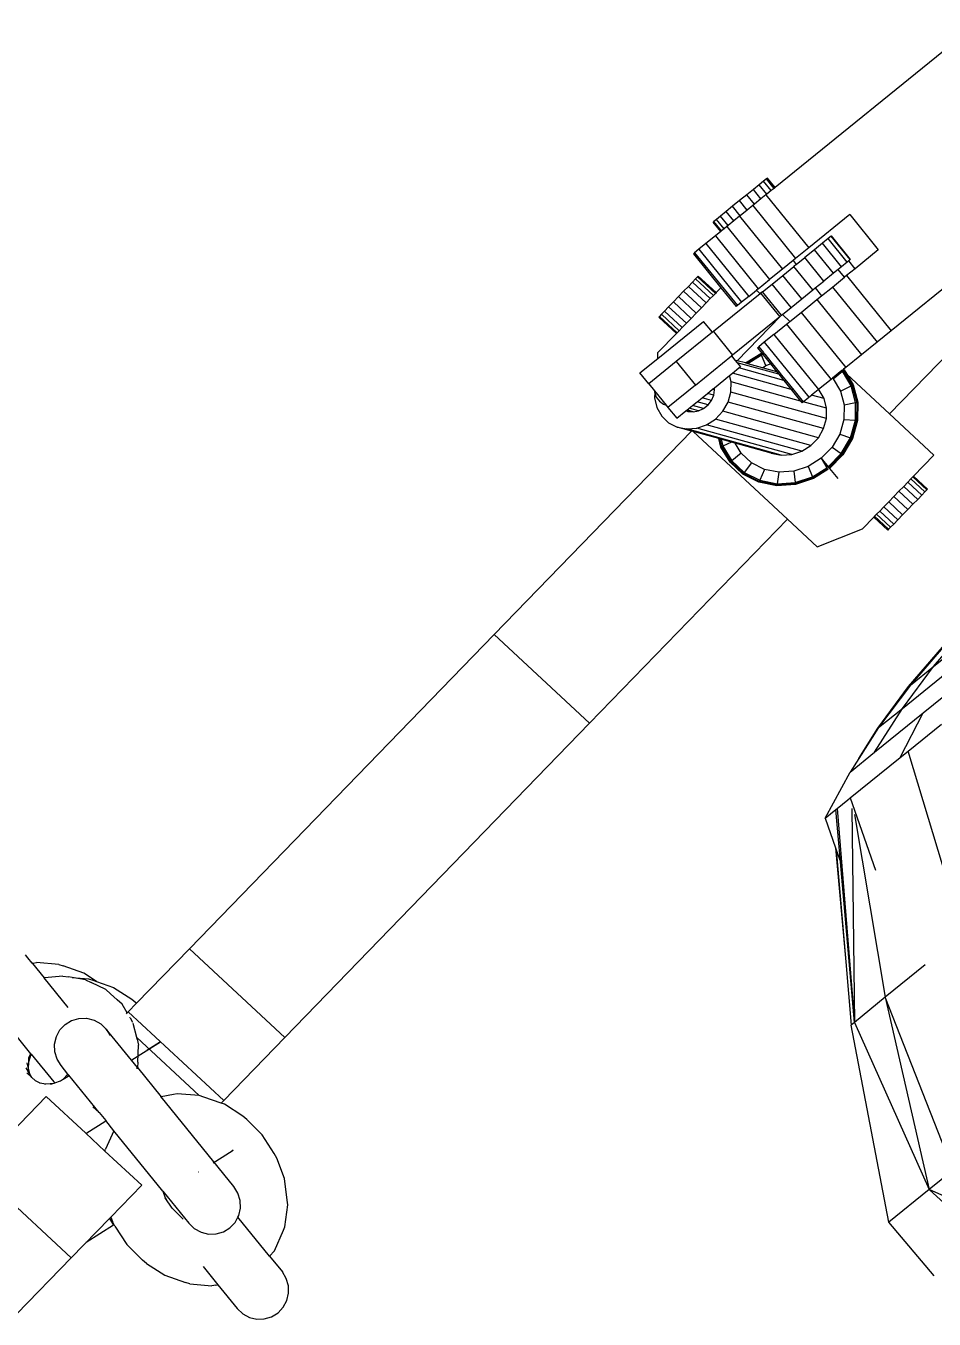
# Model space of a CAD drawing. Header units: inches. Extents: x -625442 to 34963, y -27993 to 66986.
# Drawn here: x -456502.72 to -456490.94, y 27889 to 27905.77 of the extents above; entities that cross this region are included whole.
import ezdxf

# ---------------------------------------------------------------- set-up
doc = ezdxf.new("R2010")
doc.units = ezdxf.units.IN
doc.header["$LTSCALE"] = 0.5
doc.header["$MEASUREMENT"] = 0
doc.layers.add('P-FURNITURE', color=201, linetype='Continuous')

# ---------------------------------------------------------------- blocks, each defined once
blk = doc.blocks.new('John Deere pl')
for p, q in [((7.50826, 3.11605), (7.55664, 3.02052)), ((7.54499, 3.09793), (7.55664, 3.02052)), ((7.58263, 3.0568), (7.58348, 3.02052)), ((7.54068, 3.02052), (7.51181, 2.92911)), ((7.51181, 2.92911), (7.55664, 3.02052)), ((7.53236, 2.92911), (7.55664, 3.02052)), ((7.58348, 3.02052), (7.53454, 2.92911)), ((7.54068, 3.02052), (7.55664, 3.02052)), ((7.55664, 3.02052), (7.58348, 3.02052)), ((7.45999, 2.92911), (7.42259, 2.83771)), ((7.46393, 2.8424), (7.53236, 2.92911)), ((7.46478, 2.84578), (7.51181, 2.92911)), ((7.46968, 2.83771), (7.53236, 2.92911)), ((7.4852, 2.92911), (7.51181, 2.92911)), ((7.53236, 2.92911), (7.48583, 2.86015)), ((7.51181, 2.92911), (7.53236, 2.92911)), ((7.5162, 2.90209), (7.53454, 2.92911)), ((7.53236, 2.92911), (7.53454, 2.92911)), ((7.48321, 2.85295), (7.5162, 2.90209)), ((7.48361, 2.85405), (7.5162, 2.90209)), ((7.46103, 2.83771), (7.47433, 2.87488)), ((7.48583, 2.86015), (7.47069, 2.83771)), ((7.48361, 2.85405), (7.48583, 2.86015)), ((7.47766, 2.83771), (7.48321, 2.85295)), ((7.48321, 2.85295), (7.48361, 2.85405)), ((7.84748, 2.85397), (7.84509, 2.85087)), ((7.85058, 2.85636), (7.84748, 2.85397)), ((7.8542, 2.85786), (7.85058, 2.85636)), ((7.85808, 2.85837), (7.8542, 2.85786)), ((7.86197, 2.85786), (7.85808, 2.85837)), ((7.86558, 2.85636), (7.86197, 2.85786)), ((7.86869, 2.85397), (7.86558, 2.85636)), ((7.87108, 2.85087), (7.86869, 2.85397)), ((7.8436, 2.84725), (7.84308, 2.84337)), ((7.84509, 2.85087), (7.8436, 2.84725)), ((7.87257, 2.84725), (7.87108, 2.85087)), ((7.87308, 2.84337), (7.87257, 2.84725)), ((7.84308, 2.83293), (7.84308, 2.84337)), ((7.87308, 2.82756), (7.87308, 2.84337)), ((7.42259, 2.83771), (7.40049, 2.83771)), ((7.42787, 2.83771), (7.40415, 2.8273)), ((7.42787, 2.83771), (7.42259, 2.83771)), ((7.46103, 2.83771), (7.42787, 2.83771)), ((7.47766, 2.83771), (7.45267, 2.8273)), ((7.4627, 2.83771), (7.46103, 2.83771)), ((7.46968, 2.83771), (7.4627, 2.83771)), ((7.47069, 2.83771), (7.46968, 2.83771)), ((7.47766, 2.83771), (7.47069, 2.83771)), ((7.83934, 2.83232), (7.82905, 2.82703)), ((7.84308, 2.83293), (7.83934, 2.83232)), ((7.84308, 2.83293), (7.84308, 2.80691)), ((7.40415, 2.8273), (7.35662, 2.8273)), ((7.43646, 2.8273), (7.40415, 2.8273)), ((7.43646, 2.8273), (7.41104, 2.8187)), ((7.45267, 2.8273), (7.43646, 2.8273)), ((7.44479, 2.82468), (7.45267, 2.8273)), ((7.82736, 2.82604), (7.81909, 2.81815)), ((7.82905, 2.82703), (7.82736, 2.82604)), ((7.87412, 2.82703), (7.87308, 2.82756)), ((7.87308, 2.81545), (7.87308, 2.82756)), ((7.87412, 2.82703), (7.87581, 2.82604)), ((7.88408, 2.81815), (7.87581, 2.82604)), ((7.41104, 2.8187), (7.33338, 2.8187)), ((7.41104, 2.8187), (7.38495, 2.81195)), ((7.40027, 2.81195), (7.42681, 2.8187)), ((7.42727, 2.8187), (7.4014, 2.81195)), ((7.42681, 2.8187), (7.41104, 2.8187)), ((7.42681, 2.8187), (7.44479, 2.82468)), ((7.42681, 2.8187), (7.42727, 2.8187)), ((7.44479, 2.82468), (7.42727, 2.8187)), ((7.38495, 2.81195), (7.30952, 2.81195)), ((7.38495, 2.81195), (7.35835, 2.8071)), ((7.3732, 2.8071), (7.40027, 2.81195)), ((7.4014, 2.81195), (7.37503, 2.8071)), ((7.40027, 2.81195), (7.38495, 2.81195)), ((7.40027, 2.81195), (7.4014, 2.81195)), ((7.81779, 2.81613), (7.81184, 2.80649)), ((7.81909, 2.81815), (7.81779, 2.81613)), ((7.88408, 2.81815), (7.88538, 2.81613)), ((7.89133, 2.80649), (7.88538, 2.81613)), ((7.81184, 2.80649), (7.80829, 2.79582)), ((7.84229, 2.80658), (7.83919, 2.80416)), ((7.84308, 2.80691), (7.84229, 2.80658)), ((7.84591, 2.8081), (7.84308, 2.80691)), ((7.84979, 2.80862), (7.84591, 2.8081)), ((7.85368, 2.8081), (7.84979, 2.80862)), ((7.85729, 2.80658), (7.85368, 2.8081)), ((7.8604, 2.80416), (7.85729, 2.80658)), ((7.89489, 2.79582), (7.89133, 2.80649)), ((7.8368, 2.801), (7.83531, 2.79732)), ((7.83919, 2.80416), (7.8368, 2.801)), ((7.86279, 2.801), (7.8604, 2.80416)), ((7.86428, 2.79732), (7.86279, 2.801)), ((7.80778, 2.79313), (7.80659, 2.78186)), ((7.80829, 2.79582), (7.80778, 2.79313)), ((7.83531, 2.79732), (7.83479, 2.79338)), ((7.83479, 2.79338), (7.83479, 2.73374)), ((7.86479, 2.79338), (7.86428, 2.79732)), ((7.86479, 2.77218), (7.86479, 2.79338)), ((7.89489, 2.79582), (7.89539, 2.79313)), ((7.89659, 2.78186), (7.89539, 2.79313)), ((7.86574, 2.78989), (7.86659, 2.78186)), ((7.80659, 2.78186), (7.80778, 2.77059)), ((7.86659, 2.78186), (7.86592, 2.77555)), ((7.89539, 2.77059), (7.89659, 2.78186)), ((7.82328, 2.77847), (7.82387, 2.7784)), ((7.82991, 2.77768), (7.82328, 2.77847)), ((7.83537, 2.77702), (7.82991, 2.77768)), ((7.84413, 2.77596), (7.84405, 2.77597)), ((7.86479, 2.77218), (7.86592, 2.77555)), ((7.86479, 2.77347), (7.86521, 2.77342)), ((7.86479, 2.77218), (7.86479, 2.7319)), ((7.86592, 2.77555), (7.86624, 2.77652)), ((7.96325, 2.77391), (7.92324, 2.76908)), ((7.80778, 2.77059), (7.80829, 2.7679)), ((7.80829, 2.7679), (7.81184, 2.75723)), ((7.87131, 2.76282), (7.89411, 2.76557)), ((7.89411, 2.76557), (7.89489, 2.7679)), ((7.8951, 2.76569), (7.89411, 2.76557)), ((7.89524, 2.76979), (7.89489, 2.7679)), ((7.8951, 2.76569), (7.89567, 2.76974)), ((7.8951, 2.76569), (7.92324, 2.76908)), ((7.89539, 2.77059), (7.89524, 2.76979)), ((7.89524, 2.76979), (7.89567, 2.76974)), ((7.89567, 2.76974), (7.91219, 2.76775)), ((7.93274, 2.70245), (7.92324, 2.76908)), ((7.87496, 2.73719), (7.87131, 2.76282)), ((7.76577, 2.75009), (7.81092, 2.75553)), ((7.81275, 2.75576), (7.81092, 2.75553)), ((7.82041, 2.68891), (7.81092, 2.75553)), ((7.81184, 2.75723), (7.81275, 2.75576)), ((7.81275, 2.75576), (7.81779, 2.7476)), ((7.76577, 2.75009), (7.54138, 2.72302)), ((7.77527, 2.68346), (7.76577, 2.75009)), ((7.81779, 2.7476), (7.81908, 2.74559)), ((7.8253, 2.70195), (7.81908, 2.74559)), ((7.81908, 2.74559), (7.82736, 2.73769)), ((7.33018, 2.73897), (7.32968, 2.73891)), ((7.33107, 2.72915), (7.32968, 2.73891)), ((7.33163, 2.73915), (7.33018, 2.73897)), ((7.33157, 2.72921), (7.33018, 2.73897)), ((7.33395, 2.73943), (7.33163, 2.73915)), ((7.33302, 2.72939), (7.33163, 2.73915)), ((7.33697, 2.73979), (7.33395, 2.73943)), ((7.33534, 2.72967), (7.33395, 2.73943)), ((7.34049, 2.74021), (7.33697, 2.73979)), ((7.33836, 2.73003), (7.33697, 2.73979)), ((7.34426, 2.74067), (7.34049, 2.74021)), ((7.34188, 2.73046), (7.34049, 2.74021)), ((7.34804, 2.74113), (7.34426, 2.74067)), ((7.34566, 2.73091), (7.34426, 2.74067)), ((7.35156, 2.74155), (7.34804, 2.74113)), ((7.34943, 2.73137), (7.34804, 2.74113)), ((7.35458, 2.74191), (7.35156, 2.74155)), ((7.35295, 2.73179), (7.35156, 2.74155)), ((7.3569, 2.74219), (7.35458, 2.74191)), ((7.35597, 2.73216), (7.35458, 2.74191)), ((7.35835, 2.74237), (7.3569, 2.74219)), ((7.35829, 2.73244), (7.3569, 2.74219)), ((7.35835, 2.74237), (7.35885, 2.74243)), ((7.35974, 2.73261), (7.35835, 2.74237)), ((7.36024, 2.73267), (7.35885, 2.74243)), ((7.34943, 2.73137), (7.35295, 2.73179)), ((7.35295, 2.73179), (7.35597, 2.73216)), ((7.35597, 2.73216), (7.35829, 2.73244)), ((7.35829, 2.73244), (7.35974, 2.73261)), ((7.35974, 2.73261), (7.36024, 2.73267)), ((7.36879, 2.7337), (7.36024, 2.73267)), ((7.39272, 2.72609), (7.36879, 2.7337)), ((7.82736, 2.73769), (7.82905, 2.7367)), ((7.82905, 2.7367), (7.83479, 2.73374)), ((7.83479, 2.73374), (7.83531, 2.73348)), ((7.83479, 2.71417), (7.83479, 2.73374)), ((7.86479, 2.7319), (7.87412, 2.7367)), ((7.86479, 2.7319), (7.86479, 2.72523)), ((7.87496, 2.73719), (7.87412, 2.7367)), ((7.87686, 2.72384), (7.87496, 2.73719)), ((7.33107, 2.72915), (7.31607, 2.72735)), ((7.31607, 2.72735), (7.32049, 2.69638)), ((7.33107, 2.72915), (7.33157, 2.72921)), ((7.33157, 2.72921), (7.33302, 2.72939)), ((7.33302, 2.72939), (7.33534, 2.72967)), ((7.33534, 2.72967), (7.33836, 2.73003)), ((7.33836, 2.73003), (7.34188, 2.73046)), ((7.34188, 2.73046), (7.34566, 2.73091)), ((7.34566, 2.73091), (7.34943, 2.73137)), ((7.39272, 2.72609), (7.39566, 2.70545)), ((7.8654, 2.7253), (7.86479, 2.72523)), ((7.86479, 2.71973), (7.86479, 2.72523)), ((7.87633, 2.72404), (7.8654, 2.7253)), ((7.39566, 2.70545), (7.54138, 2.72302)), ((7.55087, 2.65639), (7.54138, 2.72302)), ((7.8654, 2.71551), (7.86479, 2.71973)), ((7.86479, 2.71973), (7.86479, 2.69506)), ((7.87686, 2.72384), (7.87633, 2.72404)), ((7.8808, 2.69619), (7.87686, 2.72384)), ((7.8329, 2.71225), (7.82707, 2.70558)), ((7.8329, 2.71225), (7.83479, 2.71417)), ((7.83479, 2.71417), (7.83497, 2.71434)), ((7.83479, 2.71417), (7.83479, 2.68868)), ((7.83531, 2.71457), (7.83497, 2.71434)), ((7.3623, 2.69876), (7.3623, 2.70552)), ((7.40506, 2.63953), (7.39566, 2.70545)), ((7.82041, 2.71105), (7.8172, 2.71143)), ((7.8172, 2.71143), (7.82551, 2.71043)), ((7.83463, 2.70933), (7.82041, 2.71105)), ((7.82565, 2.70269), (7.82707, 2.70558)), ((7.35249, 2.69757), (7.3623, 2.69876)), ((7.3623, 2.69828), (7.3623, 2.69876)), ((7.36318, 2.69818), (7.36325, 2.69864)), ((7.36325, 2.69864), (7.37211, 2.69757)), ((7.8253, 2.70195), (7.82213, 2.69521)), ((7.82565, 2.70269), (7.8253, 2.70195)), ((7.8808, 2.69619), (7.90673, 2.69932)), ((7.12359, 2.67263), (7.32049, 2.69638)), ((7.32049, 2.69638), (7.32475, 2.66643)), ((7.33549, 2.68854), (7.34334, 2.69408)), ((7.33586, 2.68821), (7.3436, 2.69367)), ((7.3439, 2.69321), (7.33627, 2.68782)), ((7.34334, 2.69408), (7.35249, 2.69757)), ((7.3436, 2.69367), (7.34334, 2.69408)), ((7.3436, 2.69367), (7.35262, 2.69711)), ((7.3439, 2.69321), (7.3436, 2.69367)), ((7.35277, 2.69659), (7.3439, 2.69321)), ((7.34702, 2.68822), (7.3439, 2.69321)), ((7.35262, 2.69711), (7.35249, 2.69757)), ((7.35262, 2.69711), (7.3623, 2.69828)), ((7.35277, 2.69659), (7.35262, 2.69711)), ((7.3623, 2.69774), (7.35277, 2.69659)), ((7.35439, 2.69103), (7.35277, 2.69659)), ((7.35439, 2.69103), (7.3623, 2.69199)), ((7.3623, 2.69774), (7.3623, 2.69828)), ((7.3623, 2.69199), (7.3623, 2.69774)), ((7.3623, 2.69199), (7.36311, 2.69764)), ((7.3623, 2.69199), (7.37021, 2.69103)), ((7.36311, 2.69764), (7.36318, 2.69818)), ((7.37182, 2.69659), (7.36311, 2.69764)), ((7.36318, 2.69818), (7.37198, 2.69711)), ((7.37021, 2.69103), (7.37182, 2.69659)), ((7.37182, 2.69659), (7.37198, 2.69711)), ((7.3807, 2.69321), (7.37182, 2.69659)), ((7.37198, 2.69711), (7.37211, 2.69757)), ((7.37198, 2.69711), (7.381, 2.69367)), ((7.37211, 2.69757), (7.38125, 2.69408)), ((7.37758, 2.68822), (7.3807, 2.69321)), ((7.3807, 2.69321), (7.381, 2.69367)), ((7.38832, 2.68782), (7.3807, 2.69321)), ((7.381, 2.69367), (7.38125, 2.69408)), ((7.381, 2.69367), (7.38874, 2.68821)), ((7.38125, 2.69408), (7.3891, 2.68854)), ((7.82159, 2.69182), (7.82154, 2.69152)), ((7.82159, 2.69182), (7.82199, 2.69443)), ((7.83479, 2.68868), (7.8353, 2.69255)), ((7.8654, 2.69513), (7.86479, 2.69506)), ((7.86479, 2.69426), (7.86479, 2.69506)), ((7.86836, 2.69469), (7.86479, 2.69426)), ((7.86479, 2.69426), (7.86479, 2.68868)), ((7.86835, 2.69478), (7.8654, 2.69513)), ((7.86836, 2.69469), (7.86835, 2.69478)), ((7.86876, 2.69474), (7.86835, 2.69478)), ((7.86876, 2.69474), (7.86836, 2.69469)), ((7.86999, 2.69459), (7.86876, 2.69474)), ((7.87299, 2.6935), (7.86999, 2.69459)), ((7.87308, 2.69281), (7.87299, 2.6935)), ((7.87334, 2.69337), (7.87299, 2.6935)), ((7.87308, 2.67423), (7.87308, 2.69281)), ((7.87507, 2.69275), (7.87334, 2.69337)), ((7.8768, 2.69104), (7.87334, 2.69337)), ((7.32947, 2.68132), (7.33549, 2.68854)), ((7.32991, 2.68108), (7.33586, 2.68821)), ((7.33627, 2.68782), (7.33042, 2.68081)), ((7.33586, 2.68821), (7.33549, 2.68854)), ((7.33627, 2.68782), (7.33586, 2.68821)), ((7.34069, 2.68376), (7.33627, 2.68782)), ((7.34069, 2.68376), (7.34702, 2.68822)), ((7.34702, 2.68822), (7.35439, 2.69103)), ((7.37021, 2.69103), (7.37758, 2.68822)), ((7.37758, 2.68822), (7.3839, 2.68376)), ((7.3839, 2.68376), (7.38832, 2.68782)), ((7.38832, 2.68782), (7.38874, 2.68821)), ((7.39417, 2.68081), (7.38832, 2.68782)), ((7.38874, 2.68821), (7.3891, 2.68854)), ((7.38874, 2.68821), (7.39468, 2.68108)), ((7.3891, 2.68854), (7.39513, 2.68132)), ((7.77527, 2.68346), (7.81423, 2.68816)), ((7.81423, 2.68816), (7.82041, 2.68891)), ((7.81428, 2.68767), (7.81423, 2.68816)), ((7.81478, 2.68498), (7.81428, 2.68767)), ((7.81834, 2.67431), (7.81478, 2.68498)), ((7.82117, 2.689), (7.8204, 2.68385)), ((7.82041, 2.68891), (7.82117, 2.689)), ((7.82175, 2.68907), (7.82117, 2.689)), ((7.83531, 2.68474), (7.83479, 2.68868)), ((7.86479, 2.68868), (7.86428, 2.68474)), ((7.8774, 2.69064), (7.8768, 2.69104)), ((7.87891, 2.68863), (7.8768, 2.69104)), ((7.88004, 2.68623), (7.87891, 2.68863)), ((7.87904, 2.68848), (7.87891, 2.68863)), ((7.88004, 2.68623), (7.8804, 2.68385)), ((7.88005, 2.68621), (7.88004, 2.68623)), ((7.8804, 2.68385), (7.88005, 2.68621)), ((7.32568, 2.67291), (7.32947, 2.68132)), ((7.32618, 2.67279), (7.32991, 2.68108)), ((7.33042, 2.68081), (7.32675, 2.67264)), ((7.32991, 2.68108), (7.32947, 2.68132)), ((7.33042, 2.68081), (7.32991, 2.68108)), ((7.33584, 2.67794), (7.33042, 2.68081)), ((7.33584, 2.67794), (7.34069, 2.68376)), ((7.35168, 2.6808), (7.34728, 2.6777)), ((7.3568, 2.68276), (7.35168, 2.6808)), ((7.35168, 2.6808), (7.38145, 2.63911)), ((7.3623, 2.68342), (7.3568, 2.68276)), ((7.3568, 2.68276), (7.38655, 2.64109)), ((7.3678, 2.68276), (7.3623, 2.68342)), ((7.3623, 2.68342), (7.39199, 2.64183)), ((7.37292, 2.6808), (7.3678, 2.68276)), ((7.3678, 2.68276), (7.39742, 2.64127)), ((7.37732, 2.6777), (7.37292, 2.6808)), ((7.37292, 2.6808), (7.40244, 2.63945)), ((7.3839, 2.68376), (7.38876, 2.67794)), ((7.38876, 2.67794), (7.39417, 2.68081)), ((7.39417, 2.68081), (7.39468, 2.68108)), ((7.39785, 2.67264), (7.39417, 2.68081)), ((7.39468, 2.68108), (7.39513, 2.68132)), ((7.39468, 2.68108), (7.39842, 2.67279)), ((7.39513, 2.68132), (7.39892, 2.67291)), ((7.55087, 2.65639), (7.77527, 2.68346)), ((7.8204, 2.68385), (7.82091, 2.68049)), ((7.82091, 2.68049), (7.82159, 2.67588)), ((7.8368, 2.68106), (7.83531, 2.68474)), ((7.83919, 2.6779), (7.8368, 2.68106)), ((7.86279, 2.68106), (7.8604, 2.6779)), ((7.86428, 2.68474), (7.86279, 2.68106)), ((7.8768, 2.67666), (7.87891, 2.67907)), ((7.87761, 2.67632), (7.87891, 2.67907)), ((7.87891, 2.67907), (7.88004, 2.68147)), ((7.88004, 2.68147), (7.87954, 2.67817)), ((7.8804, 2.68385), (7.88004, 2.68147)), ((7.8804, 2.68385), (7.88091, 2.68049)), ((7.32475, 2.66643), (7.32568, 2.67291)), ((7.3249, 2.66388), (7.32618, 2.67279)), ((7.32675, 2.67264), (7.32549, 2.66388)), ((7.32618, 2.67279), (7.32568, 2.67291)), ((7.32675, 2.67264), (7.32618, 2.67279)), ((7.33279, 2.67116), (7.32675, 2.67264)), ((7.33279, 2.67116), (7.33584, 2.67794)), ((7.3439, 2.67365), (7.34178, 2.66894)), ((7.34728, 2.6777), (7.3439, 2.67365)), ((7.3439, 2.67365), (7.35117, 2.66347)), ((7.34728, 2.6777), (7.37704, 2.63601)), ((7.38069, 2.67365), (7.37732, 2.6777)), ((7.37732, 2.6777), (7.40673, 2.6365)), ((7.38069, 2.67365), (7.39199, 2.65783)), ((7.38876, 2.67794), (7.39181, 2.67116)), ((7.39181, 2.67116), (7.39785, 2.67264)), ((7.39785, 2.67264), (7.39842, 2.67279)), ((7.3991, 2.66388), (7.39785, 2.67264)), ((7.39842, 2.67279), (7.39892, 2.67291)), ((7.39842, 2.67279), (7.39969, 2.66388)), ((7.39892, 2.67291), (7.40021, 2.66388)), ((7.8232, 2.66644), (7.81834, 2.67431)), ((7.82209, 2.67256), (7.82159, 2.67588)), ((7.82209, 2.67256), (7.82565, 2.66501)), ((7.84229, 2.67548), (7.83919, 2.6779)), ((7.84586, 2.67398), (7.84229, 2.67548)), ((7.84591, 2.67396), (7.84586, 2.67398)), ((7.84979, 2.67344), (7.84591, 2.67396)), ((7.85368, 2.67396), (7.84979, 2.67344)), ((7.85729, 2.67548), (7.85368, 2.67396)), ((7.8604, 2.6779), (7.85729, 2.67548)), ((7.87507, 2.67495), (7.87308, 2.6741)), ((7.87308, 2.67415), (7.87334, 2.67432)), ((7.87308, 2.67423), (7.87334, 2.67432)), ((7.87308, 2.67423), (7.87308, 2.67415)), ((7.87308, 2.67415), (7.87308, 2.6741)), ((7.87308, 2.6741), (7.87308, 2.64328)), ((7.87334, 2.67432), (7.8768, 2.67666)), ((7.87334, 2.67432), (7.87507, 2.67495)), ((7.87533, 2.67497), (7.8768, 2.67666)), ((7.32439, 2.66388), (7.32475, 2.66643)), ((7.33175, 2.66388), (7.33279, 2.67116)), ((7.34178, 2.66894), (7.34106, 2.66388)), ((7.34178, 2.66894), (7.34569, 2.66347)), ((7.39181, 2.67116), (7.39285, 2.66388)), ((7.8232, 2.66644), (7.82565, 2.65899)), ((7.82429, 2.66468), (7.8232, 2.66644)), ((7.82707, 2.66212), (7.82565, 2.66501)), ((7.84308, 2.66765), (7.84308, 2.64793)), ((7.14289, 2.66347), (7.29284, 2.66347)), ((7.29284, 2.66347), (7.30217, 2.66347)), ((7.29284, 2.62686), (7.29284, 2.66347)), ((7.30217, 2.66347), (7.31248, 2.66347)), ((7.30217, 2.62686), (7.30217, 2.66347)), ((7.31248, 2.66347), (7.32295, 2.66347)), ((7.31248, 2.62686), (7.31248, 2.66347)), ((7.32295, 2.62686), (7.32295, 2.66347)), ((7.32295, 2.66347), (7.32445, 2.66347)), ((7.3249, 2.66388), (7.32439, 2.66388)), ((7.32445, 2.66347), (7.32439, 2.66388)), ((7.32445, 2.66347), (7.32496, 2.66347)), ((7.32496, 2.66347), (7.3249, 2.66388)), ((7.32512, 2.66388), (7.3249, 2.66388)), ((7.32496, 2.66347), (7.32518, 2.66347)), ((7.32512, 2.66388), (7.32518, 2.66347)), ((7.32549, 2.66388), (7.32512, 2.66388)), ((7.32518, 2.66347), (7.32555, 2.66347)), ((7.33175, 2.66388), (7.32549, 2.66388)), ((7.32549, 2.66388), (7.32555, 2.66347)), ((7.32555, 2.66347), (7.3318, 2.66347)), ((7.3318, 2.66347), (7.33175, 2.66388)), ((7.3318, 2.66347), (7.33276, 2.66347)), ((7.33276, 2.62686), (7.33276, 2.66347)), ((7.33276, 2.66347), (7.34112, 2.66347)), ((7.34106, 2.66388), (7.34136, 2.66347)), ((7.34106, 2.66388), (7.34112, 2.66347)), ((7.34112, 2.66347), (7.34115, 2.66347)), ((7.34115, 2.62686), (7.34115, 2.66347)), ((7.34115, 2.66347), (7.34136, 2.66347)), ((7.34136, 2.66347), (7.34569, 2.66347)), ((7.34745, 2.66347), (7.34569, 2.66347)), ((7.34745, 2.62686), (7.34745, 2.66347)), ((7.35117, 2.66347), (7.34745, 2.66347)), ((7.35117, 2.66347), (7.352, 2.66347)), ((7.35117, 2.6558), (7.35117, 2.66347)), ((7.35117, 2.66347), (7.352, 2.66231)), ((7.352, 2.66231), (7.352, 2.66347)), ((7.352, 2.66231), (7.37363, 2.63202)), ((7.352, 2.65462), (7.352, 2.66231)), ((7.39285, 2.66388), (7.39199, 2.65783)), ((7.39285, 2.66388), (7.3991, 2.66388)), ((7.39785, 2.65512), (7.3991, 2.66388)), ((7.39969, 2.66388), (7.39842, 2.65498)), ((7.40021, 2.66388), (7.39892, 2.65485)), ((7.3991, 2.66388), (7.39969, 2.66388)), ((7.39969, 2.66388), (7.40021, 2.66388)), ((7.82559, 2.66265), (7.82429, 2.66468)), ((7.83168, 2.65684), (7.82559, 2.66265)), ((7.82565, 2.65899), (7.8316, 2.64924)), ((7.82707, 2.66212), (7.83168, 2.65684)), ((7.35117, 2.6558), (7.352, 2.65462)), ((7.35117, 2.64972), (7.35117, 2.6558)), ((7.352, 2.65462), (7.37034, 2.62894)), ((7.352, 2.64855), (7.352, 2.65462)), ((7.39199, 2.65783), (7.39309, 2.65629)), ((7.39309, 2.65629), (7.39785, 2.65512)), ((7.39309, 2.65629), (7.39633, 2.65175)), ((7.39633, 2.65175), (7.39785, 2.65512)), ((7.39633, 2.65175), (7.39672, 2.6512)), ((7.39842, 2.65498), (7.39672, 2.6512)), ((7.39892, 2.65485), (7.39706, 2.65073)), ((7.39785, 2.65512), (7.39842, 2.65498)), ((7.39842, 2.65498), (7.39892, 2.65485)), ((7.40553, 2.63886), (7.55087, 2.65639)), ((7.83168, 2.65684), (7.8329, 2.65544)), ((7.83497, 2.65335), (7.8329, 2.65544)), ((7.83497, 2.65335), (7.84286, 2.64803)), ((7.35117, 2.64972), (7.352, 2.64855)), ((7.35117, 2.64568), (7.35117, 2.64972)), ((7.35117, 2.64568), (7.352, 2.64451)), ((7.35117, 2.64394), (7.35117, 2.64568)), ((7.352, 2.64855), (7.366, 2.62894)), ((7.352, 2.64451), (7.352, 2.64855)), ((7.39672, 2.6512), (7.39706, 2.65073)), ((7.39706, 2.65073), (7.40506, 2.63953)), ((7.8329, 2.64725), (7.8316, 2.64924)), ((7.8329, 2.64725), (7.84117, 2.63927)), ((7.84308, 2.64793), (7.84286, 2.64803)), ((7.84308, 2.63829), (7.84308, 2.64793)), ((7.35117, 2.64394), (7.352, 2.64277)), ((7.35117, 2.63796), (7.35117, 2.64394)), ((7.352, 2.64451), (7.36504, 2.62624)), ((7.352, 2.64277), (7.352, 2.64451)), ((7.352, 2.64277), (7.3565, 2.63648)), ((7.352, 2.63764), (7.352, 2.64277)), ((7.38145, 2.63911), (7.37704, 2.63601)), ((7.38655, 2.64109), (7.38145, 2.63911)), ((7.39199, 2.64183), (7.38655, 2.64109)), ((7.39742, 2.64127), (7.39199, 2.64183)), ((7.40244, 2.63945), (7.39742, 2.64127)), ((7.40673, 2.6365), (7.40244, 2.63945)), ((7.40506, 2.63953), (7.40553, 2.63886)), ((7.40553, 2.63886), (7.40999, 2.63261)), ((7.84286, 2.63832), (7.84117, 2.63927)), ((7.84286, 2.63832), (7.8431, 2.6382)), ((7.84308, 2.63829), (7.8431, 2.6382)), ((7.352, 2.63764), (7.35117, 2.63796)), ((7.35117, 2.63179), (7.35117, 2.63796)), ((7.35117, 2.63179), (7.352, 2.63147)), ((7.35117, 2.6312), (7.35117, 2.63179)), ((7.35439, 2.63673), (7.352, 2.63764)), ((7.352, 2.63147), (7.352, 2.63764)), ((7.35439, 2.63673), (7.35277, 2.63117)), ((7.3565, 2.63648), (7.35439, 2.63673)), ((7.3565, 2.63648), (7.36099, 2.63018)), ((7.37363, 2.63202), (7.37217, 2.62894)), ((7.37704, 2.63601), (7.37363, 2.63202)), ((7.38499, 2.63172), (7.38285, 2.62984)), ((7.38756, 2.63304), (7.38499, 2.63172)), ((7.38499, 2.63172), (7.38696, 2.62894)), ((7.39041, 2.63372), (7.38756, 2.63304)), ((7.38756, 2.63304), (7.39049, 2.62894)), ((7.39333, 2.63372), (7.39041, 2.63372)), ((7.39041, 2.63372), (7.39382, 2.62894)), ((7.39612, 2.63304), (7.39333, 2.63372)), ((7.39333, 2.63372), (7.39674, 2.62894)), ((7.3986, 2.63172), (7.39612, 2.63304)), ((7.39612, 2.63304), (7.39905, 2.62894)), ((7.40057, 2.62986), (7.3986, 2.63172)), ((7.3986, 2.63172), (7.39997, 2.62979)), ((7.40999, 2.63261), (7.40673, 2.6365)), ((7.412, 2.62806), (7.40999, 2.63261)), ((7.8431, 2.6382), (7.84308, 2.63452)), ((7.84308, 2.63452), (7.84308, 2.63266)), ((7.27168, 2.60342), (7.27168, 2.62686)), ((7.27168, 2.62686), (7.28714, 2.62686)), ((7.28714, 2.62686), (7.28714, 2.62166)), ((7.28714, 2.62686), (7.29284, 2.62686)), ((7.29284, 2.62686), (7.29418, 2.62686)), ((7.29418, 2.62686), (7.29418, 2.62166)), ((7.30217, 2.62686), (7.29418, 2.62686)), ((7.30937, 2.62686), (7.30217, 2.62686)), ((7.30937, 2.62166), (7.30937, 2.62686)), ((7.31248, 2.62686), (7.30937, 2.62686)), ((7.32295, 2.62686), (7.31248, 2.62686)), ((7.33039, 2.62686), (7.32295, 2.62686)), ((7.33114, 2.62166), (7.33039, 2.62686)), ((7.33276, 2.62686), (7.33039, 2.62686)), ((7.33252, 2.62166), (7.36434, 2.62549)), ((7.34115, 2.62686), (7.33276, 2.62686)), ((7.34115, 2.62686), (7.34745, 2.62686)), ((7.34745, 2.62686), (7.35117, 2.62686)), ((7.352, 2.63089), (7.35117, 2.6312)), ((7.35117, 2.6307), (7.35117, 2.6312)), ((7.352, 2.63038), (7.35117, 2.6307)), ((7.35117, 2.62686), (7.35117, 2.6307)), ((7.352, 2.62686), (7.35117, 2.62686)), ((7.352, 2.63147), (7.35243, 2.6313)), ((7.352, 2.63089), (7.352, 2.63147)), ((7.35252, 2.63069), (7.352, 2.63089)), ((7.352, 2.63038), (7.352, 2.63089)), ((7.35249, 2.63019), (7.352, 2.63038)), ((7.352, 2.62686), (7.352, 2.63038)), ((7.35243, 2.6313), (7.35277, 2.63117)), ((7.35252, 2.63069), (7.35243, 2.6313)), ((7.35256, 2.63043), (7.35249, 2.63019)), ((7.36178, 2.62907), (7.35249, 2.63019)), ((7.35256, 2.63043), (7.35252, 2.63069)), ((7.35262, 2.63065), (7.35252, 2.63069)), ((7.35262, 2.63065), (7.35256, 2.63043)), ((7.35277, 2.63117), (7.35262, 2.63065)), ((7.36141, 2.62959), (7.35262, 2.63065)), ((7.35277, 2.63117), (7.36099, 2.63018)), ((7.36099, 2.63018), (7.36141, 2.62959)), ((7.36141, 2.62959), (7.36178, 2.62907)), ((7.36178, 2.62907), (7.36434, 2.62549)), ((7.36434, 2.62549), (7.36504, 2.6245)), ((7.36504, 2.62624), (7.36504, 2.62894)), ((7.366, 2.62894), (7.36504, 2.62894)), ((7.36504, 2.6245), (7.36504, 2.62624)), ((7.37034, 2.62894), (7.366, 2.62894)), ((7.37217, 2.62894), (7.37034, 2.62894)), ((7.38224, 2.62894), (7.37217, 2.62894)), ((7.38285, 2.62984), (7.38224, 2.62894)), ((7.38349, 2.62894), (7.38224, 2.62894)), ((7.38285, 2.62984), (7.38349, 2.62894)), ((7.38696, 2.62894), (7.38349, 2.62894)), ((7.39049, 2.62894), (7.38696, 2.62894)), ((7.39382, 2.62894), (7.39049, 2.62894)), ((7.39674, 2.62894), (7.39382, 2.62894)), ((7.39905, 2.62894), (7.39674, 2.62894)), ((7.40058, 2.62894), (7.39905, 2.62894)), ((7.39997, 2.62979), (7.40057, 2.62986)), ((7.39997, 2.62979), (7.40058, 2.62894)), ((7.40059, 2.62985), (7.40057, 2.62986)), ((7.40113, 2.62894), (7.40058, 2.62894)), ((7.40113, 2.62894), (7.40059, 2.62985)), ((7.40059, 2.62985), (7.40123, 2.62894)), ((7.40123, 2.62894), (7.40113, 2.62894)), ((7.40733, 2.62894), (7.40123, 2.62894)), ((7.40733, 2.62166), (7.40733, 2.62894)), ((7.41262, 2.62315), (7.412, 2.62806)), ((7.286, 2.62166), (7.286, 2.60604)), ((7.286, 2.62166), (7.28613, 2.62166)), ((7.28613, 2.62166), (7.28613, 2.60604)), ((7.28714, 2.62166), (7.28613, 2.62166)), ((7.28714, 2.62166), (7.28817, 2.62166)), ((7.28817, 2.62166), (7.28817, 2.60604)), ((7.28817, 2.62166), (7.29197, 2.62166)), ((7.29197, 2.62166), (7.29197, 2.60604)), ((7.29197, 2.62166), (7.29418, 2.62166)), ((7.29418, 2.62166), (7.29729, 2.62166)), ((7.29729, 2.62166), (7.29729, 2.60604)), ((7.29729, 2.62166), (7.30375, 2.62166)), ((7.30375, 2.62166), (7.30375, 2.60604)), ((7.30937, 2.62166), (7.30375, 2.62166)), ((7.31091, 2.62166), (7.30937, 2.62166)), ((7.31091, 2.62166), (7.31091, 2.60604)), ((7.3183, 2.62166), (7.31091, 2.62166)), ((7.3183, 2.62166), (7.3183, 2.60604)), ((7.3254, 2.62166), (7.3183, 2.62166)), ((7.3254, 2.62166), (7.3254, 2.60604)), ((7.33114, 2.62166), (7.3254, 2.62166)), ((7.33173, 2.62166), (7.33114, 2.62166)), ((7.33173, 2.62166), (7.33173, 2.60604)), ((7.33173, 2.62166), (7.33252, 2.62166)), ((7.33252, 2.62166), (7.33302, 2.62166)), ((7.33302, 2.60604), (7.33302, 2.62166)), ((7.33302, 2.62166), (7.3644, 2.62166)), ((7.3644, 2.60604), (7.3644, 2.62166)), ((7.3644, 2.62166), (7.36504, 2.62166)), ((7.36504, 2.62166), (7.36504, 2.6245)), ((7.38906, 2.62166), (7.36504, 2.62166)), ((7.38906, 2.60604), (7.38906, 2.62166)), ((7.38906, 2.62166), (7.40733, 2.62166)), ((7.40733, 2.62023), (7.40733, 2.62166)), ((7.40807, 2.61899), (7.40733, 2.62023)), ((7.40733, 2.6106), (7.40733, 2.62023)), ((7.40873, 2.61644), (7.40807, 2.61899)), ((7.40962, 2.61359), (7.41181, 2.61821)), ((7.41181, 2.61821), (7.41262, 2.62315)), ((7.40777, 2.61123), (7.40787, 2.61154)), ((7.40787, 2.61154), (7.40862, 2.61379)), ((7.40787, 2.61154), (7.40962, 2.61359)), ((7.40862, 2.61379), (7.40873, 2.61644)), ((7.286, 2.60604), (7.28613, 2.60604)), ((7.28613, 2.60604), (7.28817, 2.60604)), ((7.28817, 2.60604), (7.29197, 2.60604)), ((7.29197, 2.60604), (7.29729, 2.60604)), ((7.29729, 2.60604), (7.30375, 2.60604)), ((7.30937, 2.60604), (7.30375, 2.60604)), ((7.30937, 2.60342), (7.30937, 2.60604)), ((7.30937, 2.60604), (7.31091, 2.60604)), ((7.3183, 2.60604), (7.31091, 2.60604)), ((7.3254, 2.60604), (7.3183, 2.60604)), ((7.33173, 2.60604), (7.3254, 2.60604)), ((7.33173, 2.60604), (7.33302, 2.60604)), ((7.33302, 2.60604), (7.33336, 2.60604)), ((7.33336, 2.60604), (7.33373, 2.60342)), ((7.33336, 2.60604), (7.3644, 2.60604)), ((7.3644, 2.60604), (7.36504, 2.60604)), ((7.36504, 2.60604), (7.36504, 2.59875)), ((7.36504, 2.60604), (7.38906, 2.60604)), ((7.38906, 2.60604), (7.40733, 2.60604)), ((7.40733, 2.6106), (7.40777, 2.61123)), ((7.40733, 2.60604), (7.40733, 2.6106)), ((7.40733, 2.60604), (7.40733, 2.59875)), ((7.27168, 2.60342), (7.29889, 2.60342)), ((7.29889, 2.60342), (7.30763, 2.60342)), ((7.29889, 2.56828), (7.29889, 2.60342)), ((7.30763, 2.56828), (7.30763, 2.60342)), ((7.30763, 2.60342), (7.30937, 2.60342)), ((7.30937, 2.60342), (7.31647, 2.60342)), ((7.31647, 2.60342), (7.32491, 2.60342)), ((7.31647, 2.56828), (7.31647, 2.60342)), ((7.32491, 2.56828), (7.32491, 2.60342)), ((7.3325, 2.60342), (7.32491, 2.60342)), ((7.3325, 2.56828), (7.3325, 2.60342)), ((7.3325, 2.60342), (7.33373, 2.60342)), ((7.33882, 2.60342), (7.33373, 2.60342)), ((7.33882, 2.56828), (7.33882, 2.60342)), ((7.33882, 2.60342), (7.34352, 2.60342)), ((7.34352, 2.56828), (7.34352, 2.60342)), ((7.34352, 2.60342), (7.34635, 2.60342)), ((7.34635, 2.60342), (7.34716, 2.60342)), ((7.34635, 2.56828), (7.34635, 2.60342)), ((7.34716, 2.59087), (7.34716, 2.60342)), ((7.39541, 2.59875), (7.36504, 2.59875)), ((7.39541, 2.59875), (7.3935, 2.59646)), ((7.40733, 2.59875), (7.39541, 2.59875)), ((7.35121, 2.59136), (7.35267, 2.59154)), ((7.35267, 2.59154), (7.35499, 2.59182)), ((7.35443, 2.57915), (7.35267, 2.59154)), ((7.35499, 2.59182), (7.35801, 2.59218)), ((7.35675, 2.57943), (7.35499, 2.59182)), ((7.35801, 2.59218), (7.36153, 2.5926)), ((7.35977, 2.57979), (7.35801, 2.59218)), ((7.36153, 2.5926), (7.3653, 2.59306)), ((7.36329, 2.58022), (7.36153, 2.5926)), ((7.3653, 2.59306), (7.36908, 2.59352)), ((7.36707, 2.58067), (7.3653, 2.59306)), ((7.36908, 2.59352), (7.37259, 2.59394)), ((7.37084, 2.58113), (7.36908, 2.59352)), ((7.37259, 2.59394), (7.37561, 2.5943)), ((7.37436, 2.58155), (7.37259, 2.59394)), ((7.37561, 2.5943), (7.37793, 2.59458)), ((7.37738, 2.58192), (7.37561, 2.5943)), ((7.37793, 2.59458), (7.37939, 2.59476)), ((7.3797, 2.5822), (7.37793, 2.59458)), ((7.37939, 2.59476), (7.37989, 2.59482)), ((7.38116, 2.58237), (7.37939, 2.59476)), ((7.37989, 2.59482), (7.3935, 2.59646)), ((7.38165, 2.58243), (7.37989, 2.59482)), ((7.34716, 2.59087), (7.35071, 2.5913)), ((7.34716, 2.56828), (7.34716, 2.59087)), ((7.35071, 2.5913), (7.35121, 2.59136)), ((7.35248, 2.57891), (7.35071, 2.5913)), ((7.35298, 2.57897), (7.35121, 2.59136)), ((7.35248, 2.57891), (7.35298, 2.57897)), ((7.35298, 2.57897), (7.35443, 2.57915)), ((7.35443, 2.57915), (7.35675, 2.57943)), ((7.35675, 2.57943), (7.35977, 2.57979)), ((7.35977, 2.57979), (7.36329, 2.58022)), ((7.36329, 2.58022), (7.36707, 2.58067)), ((7.36707, 2.58067), (7.37084, 2.58113)), ((7.37084, 2.58113), (7.37436, 2.58155)), ((7.37436, 2.58155), (7.37738, 2.58192)), ((7.37738, 2.58192), (7.3797, 2.5822)), ((7.3797, 2.5822), (7.38116, 2.58237)), ((7.38116, 2.58237), (7.38165, 2.58243)), ((7.1602, 2.56828), (7.2928, 2.56828)), ((7.2928, 2.56828), (7.29352, 2.56828)), ((7.2928, 2.56828), (7.2928, 2.56203)), ((7.29352, 2.56828), (7.29543, 2.56828)), ((7.29352, 2.56828), (7.29352, 2.56203)), ((7.29543, 2.56828), (7.2984, 2.56828)), ((7.29543, 2.56828), (7.29543, 2.56203)), ((7.2984, 2.56828), (7.2984, 2.56203)), ((7.2984, 2.56828), (7.29889, 2.56828)), ((7.29889, 2.56828), (7.30221, 2.56828)), ((7.30221, 2.56828), (7.30662, 2.56828)), ((7.30221, 2.56828), (7.30221, 2.56203)), ((7.30662, 2.56828), (7.30662, 2.56203)), ((7.30662, 2.56828), (7.30763, 2.56828)), ((7.30763, 2.56828), (7.31132, 2.56828)), ((7.31132, 2.56828), (7.31599, 2.56828)), ((7.31132, 2.56828), (7.31132, 2.56203)), ((7.31599, 2.56828), (7.31599, 2.56203)), ((7.31599, 2.56828), (7.31647, 2.56828)), ((7.31647, 2.56828), (7.32031, 2.56828)), ((7.32031, 2.56828), (7.32399, 2.56828)), ((7.32031, 2.56828), (7.32031, 2.56203)), ((7.32399, 2.56828), (7.32399, 2.56203)), ((7.32399, 2.56828), (7.32491, 2.56828)), ((7.32491, 2.56828), (7.32678, 2.56828)), ((7.32678, 2.56828), (7.32849, 2.56828)), ((7.32678, 2.56828), (7.32678, 2.56203)), ((7.32849, 2.56828), (7.329, 2.56828)), ((7.32849, 2.56828), (7.32849, 2.56203)), ((7.329, 2.56828), (7.329, 2.56203)), ((7.329, 2.56828), (7.3325, 2.56828)), ((7.3325, 2.56828), (7.33882, 2.56828)), ((7.33882, 2.56828), (7.34352, 2.56828)), ((7.34352, 2.56828), (7.34635, 2.56828)), ((7.34635, 2.56828), (7.34716, 2.56828)), ((7.2928, 2.56203), (7.29352, 2.56203)), ((7.29352, 2.56203), (7.29543, 2.56203)), ((7.29543, 2.56203), (7.2984, 2.56203)), ((7.2984, 2.56203), (7.30221, 2.56203)), ((7.30221, 2.56203), (7.30662, 2.56203)), ((7.30662, 2.56203), (7.31132, 2.56203)), ((7.31132, 2.56203), (7.31599, 2.56203)), ((7.31599, 2.56203), (7.32031, 2.56203)), ((7.32031, 2.56203), (7.32399, 2.56203)), ((7.32399, 2.56203), (7.32678, 2.56203)), ((7.32678, 2.56203), (7.32849, 2.56203)), ((7.32849, 2.56203), (7.329, 2.56203))]:
    blk.add_line(p, q)

msp = doc.modelspace()

# ---------------------------------------------------------------- block references
at = {"layer": 'P-FURNITURE', "xscale": 25.10658779755309, "yscale": 25.10658779755309, "zscale": 25.10658779755309, "rotation": 219.0008979420502}
msp.add_blockref('John Deere pl', (-456391.29413, 28069.01563), dxfattribs=at)

doc.saveas('drawing.dxf')
